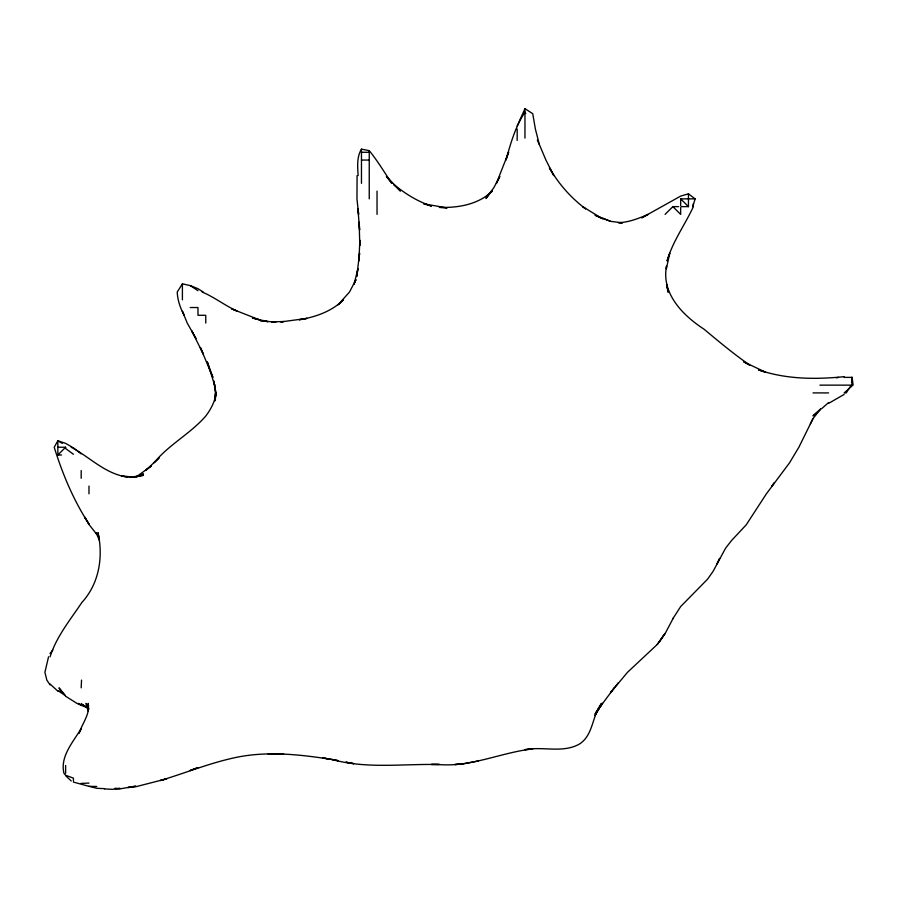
<?xml version="1.0" encoding="UTF-8"?>
<svg xmlns="http://www.w3.org/2000/svg" width="898" height="898" viewBox="0 0 898 898"><rect width="100%" height="100%" fill="white"/><g stroke="black" fill="none" stroke-linecap="round" stroke-linejoin="round"><path stroke-width="1.35" d="M852 382.559L851.944 377.306M357.078 175.581L356.966 198.862L358.616 214.386L358.122 209.212M81.19 687.857L81.527 680.089M216.025 394.2L214.588 400.665L215.587 392.909L214.936 385.141M48.548 656.808L44.9 672.333L46.842 680.089L50.052 684.882L50.052 683.995L57.842 691.157L60.435 691.179M215.98 394.2C214.555 402.326 210.615 409.701 205.642 416.189C190.331 433.756 168.835 444.622 154.041 462.762L159.047 457.98L145.487 470.53L151.268 466.017L135.688 477.298L143.478 473.976L135.688 476.804L143.478 475.3L129.2 477.354M692.852 206.63L695.086 198.862L688.452 193.822L680.662 196.101L641.733 217.844L648.176 214.386C638.658 218.394 628.847 222.401 618.385 222.67L622.269 222.929M57.831 447.238L65.621 447.238L65.621 448.495L73.412 454.298M50.075 656.808C56.417 636.626 70.246 619.889 81.864 602.479C99.184 583.61 103.382 557.063 98.005 532.615L99.15 539.092M79.271 733.307C82.032 723.148 90.328 714.617 88.195 703.381L88.228 711.137L86.04 703.381L87.802 706.748M585.496 208.751C570.802 197.728 558.534 183.742 549.396 167.814L553.797 175.581L545.917 160.057L539.361 144.533L535.376 129.009L532.739 113.698L524.96 108.68L517.169 126.012M80.27 730.882L81.19 728.525C73.12 742.04 59.897 756.486 63.926 773.234L65.621 775.243L73.412 778.151L73.412 781.002M597.002 711.137L602.502 703.381L597.013 711.137L602.087 703.381L595.026 715.616L601.525 703.381C591.883 715.829 593.634 734.878 579.457 744.049C562.664 753.478 542.998 746.159 524.96 749.673L532.739 748.898C501.275 752.434 471.439 767.139 439.313 764.58C403.393 763.569 366.822 769.272 331.62 759.36L338.108 760.651L322.539 757.856L330.329 759.237C299.539 754.488 267.705 750.986 236.904 757.25C210.66 762.638 185.886 772.875 160.349 780.53L166.837 778.779L135.688 786.76L127.909 787.535L135.688 786.177L120.119 788.848L114.798 788.523M355.945 279.806L354.036 284.239L357.954 268.715L356.764 276.483L359.593 253.191L358.863 260.959L359.874 240.26L359.817 245.435L359.133 222.154L359.627 229.91L357.954 209.212M355.877 279.806L349.524 292.007L338.108 304.792L343.507 299.764C331.654 311.505 315.333 317.117 299.18 319.755L306.97 318.408L281.018 321.899M820.794 409.297L813.016 415.886L820.794 408.702L813.016 418.603L798.872 447.238L789.578 462.762L766.398 493.81L746.204 524.859L731.668 540.383L725.618 548.139L713.023 571.431L707.557 579.188L680.662 606.554L673.332 618.004L665.149 633.528L657.302 644.416L627.478 672.333L610.595 692.605L618.385 682.682M810.344 423.957L813.016 418.603M499.748 176.682L496.414 183.338L508.627 152.29L505.944 160.057C510.659 143.433 515.317 126.596 524.96 112.183L525.79 113.485M672.871 618.879L673.332 618.004M499.715 176.682L493.81 187.704L486.031 198.492L491.543 191.106L486.031 196.943L492.261 191.106C478.275 204.609 458.059 208.01 439.313 207.371L447.103 207.909L423.744 203.824L431.534 206.08C417.548 201.5 405.032 193.609 393.717 184.348M386.376 176.547L391.809 183.338C384.355 172.304 377.676 160.967 369.246 150.651L361.467 149.147C356.618 156.982 357.617 166.781 358.134 175.581M850.428 386.252L846.242 392.909L844.154 392.909L851.944 386.095M659.873 641.284L664.902 633.528L657.302 644.416M614.198 687.857L595.722 712.866L597.215 711.137M50.052 653.553L52.87 649.95M72.334 447.238L65.621 443.376L57.842 440.783L57.842 455.005L65.621 447.238M665.092 214.386L672.871 206.63L678.664 206.63M821.951 408.433L828.585 402.573M844.154 394.435L828.585 403.37M197.975 290.694L190.185 285.575L182.406 283.824L177.232 292.007C177.557 300.224 180.318 308.093 184.169 315.288L182.406 311.269L187.233 323.056L195.977 338.58L191.712 330.812L203.296 354.104L200.355 347.447L212.905 377.385L207.281 361.86L214.667 385.141L213.544 380.707L215.744 392.909L215.34 389.025M478.241 760.976L462.672 763.985L454.893 764.546L462.672 763.985M836.364 377.856L838.496 377.385M281.018 321.955L283.611 321.518L271.937 321.899M81.19 783.393L88.981 783.09M133.095 477.298L135.688 477.197L121.421 475.974M361.467 152.29L369.246 152.29M361.467 160.057L369.246 160.057M680.662 205.799L680.662 198.862L695.086 198.862M681.369 206.63L688.452 206.63L688.452 193.822M190.185 307.531L197.975 307.531L197.975 315.288L205.754 315.288L205.754 323.056M844.154 377.385L852.135 377.385L853.1 385.141L819.908 385.141M813.016 392.909L828.585 392.909M57.842 455.005L61.547 455.005M844.154 376.666C815.541 379.573 786.12 379.383 758.518 369.864L765.006 372.075M114.933 788.388L120.119 788.433L112.34 789.32L104.55 788.927M73.412 782.068L88.981 786.345L96.771 786.468M271.937 322.169L275.832 322.247L260.252 320.586L268.042 321.697L252.473 318.027L260.252 320.126L231.706 308.901L236.904 311C224.814 305.5 214.285 297.058 202.084 292.007M104.55 788.646L96.771 788.309L88.981 786.289M622.269 222.805L610.595 221.346L595.026 215.194L600.582 217.888M121.421 476.041L127.909 477.062C105.582 474.357 90.002 457.172 71.211 447.238M87.678 707.804L81.19 705.334L78.44 703.381L81.19 705.177L76.936 703.381L65.621 696.231M602.805 218.326L610.595 221.357M765.219 372.041L743.746 361.86L749.561 365.127M87.869 707.669L81.19 703.886L88.981 708.993M62.288 443.399L57.842 440.783L54.217 447.238C62.49 473.953 73.647 500.556 88.981 524.017L84.659 517.091L88.981 524.454L96.771 534.355L96.041 532.615L99.386 540.383M602.805 218.966L582.679 206.63L585.417 208.751M203.195 292.007L197.975 288.696L190.185 285.575M57.842 690.596L65.386 695.613L58.976 687.857L65.038 695.613M749.628 364.992C733.688 354.036 718.871 341.554 704.021 329.184C682.918 315.411 661.254 293.736 666.496 266.134L666.361 268.715L669.785 253.191L667.068 260.959C672.714 241.338 684.961 224.837 693.402 206.63L693.099 204.037M73.412 447.821L81.19 453.883M65.621 775.67L71.256 781.002M386.6 176.536L400.396 191.049L393.582 184.449M680.662 198.862L688.452 206.63M672.871 206.63L680.662 214.386L680.662 207.505M537.352 140.099L539.283 144.533M851.944 377.385L851.944 385.141M524.96 108.68L524.96 138.112M517.169 129.009L517.169 140.414M377.037 191.106L377.037 214.386M369.246 150.651L369.246 198.862M361.467 149.147L361.467 183.338M182.406 283.824L182.406 299.764M88.981 486.054L88.981 493.81M81.19 470.53L81.19 478.286M65.621 765.478L65.621 773.234M215.464 392.909L215.318 400.665L215.587 392.909M719.59 558.511L717.154 563.663L719.59 558.511M596.339 712.136L595.026 714.123L596.351 712.136M774.087 483.079L771.91 486.054L774.087 483.079M197.975 767.622L190.185 770.495L197.975 767.622M439.313 764.445L431.534 764.434L439.313 764.445M275.832 753.994L268.042 753.95L283.611 754.219L275.832 753.994M353.677 763.603L345.898 762.166L353.677 763.648M668.101 292.007L666.574 284.239L668.101 292.007"/></g></svg>
